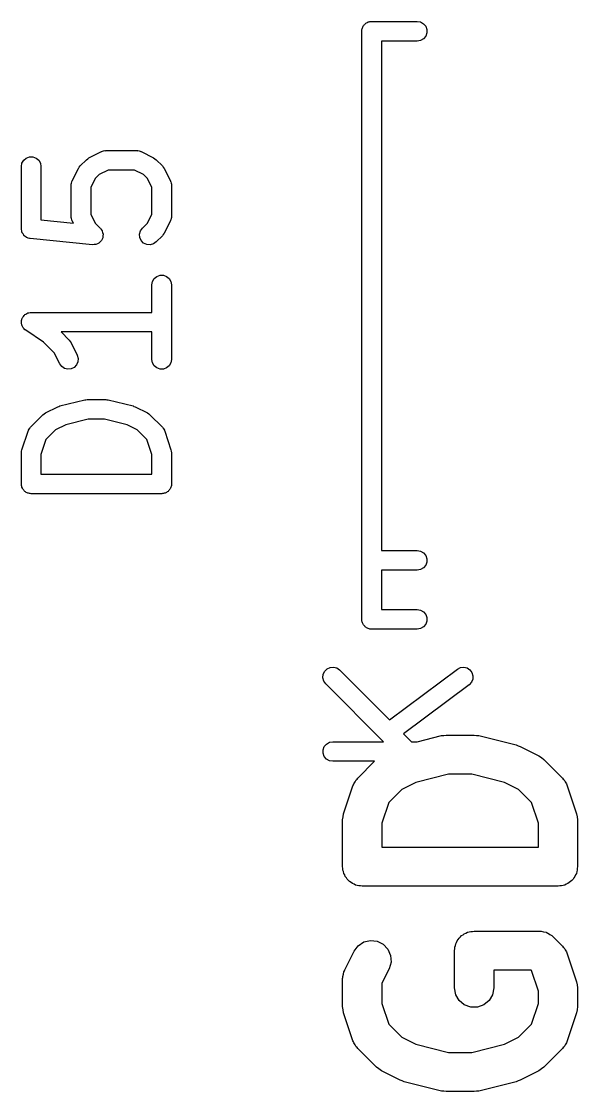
# Model space of a CAD drawing. Extents: x 0 to 76, y -93 to 16.
# Drawn here: x 5.07 to 9.33, y -53.36 to -45.17 of the extents above; entities that cross this region are included whole.
import ezdxf

# ---------------------------------------------------------------- set-up
doc = ezdxf.new("R2010")
doc.units = 0
doc.header["$MEASUREMENT"] = 0
doc.layers.add('BLACK', color=7, linetype='CONTINUOUS')

msp = doc.modelspace()

# ---------------------------------------------------------------- linework, layer by layer
at = {"layer": 'Black'}
for p, q in [((7.68499, -45.2121), (7.68921, -45.207)), ((7.68921, -45.207), (7.69249, -45.2014)), ((7.69249, -45.2014), (7.69751, -45.1971)), ((7.69751, -45.1971), (7.70173, -45.1921)), ((7.70173, -45.1921), (7.70741, -45.1888)), ((7.70741, -45.1888), (7.71244, -45.1846)), ((7.71244, -45.1846), (7.71861, -45.1824)), ((7.71861, -45.1824), (7.72429, -45.1791)), ((7.72429, -45.1791), (7.73075, -45.1779)), ((7.73075, -45.1779), (7.73692, -45.1757)), ((7.73692, -45.1757), (7.74348, -45.1757)), ((7.74348, -45.1757), (7.74994, -45.1746)), ((7.74994, -45.1746), (8.10046, -45.1746)), ((8.10046, -45.1746), (8.12611, -45.1791)), ((8.12611, -45.1791), (8.14867, -45.1921)), ((8.14867, -45.1921), (8.16541, -45.2121)), ((7.67494, -45.2496), (7.67608, -45.2431)), ((7.67494, -49.7504), (7.67494, -45.2496)), ((7.67608, -45.2365), (7.67832, -45.2304)), ((7.67608, -45.2431), (7.67608, -45.2365)), ((7.67832, -45.2304), (7.67946, -45.2239)), ((7.67946, -45.2239), (7.68274, -45.2182)), ((7.68274, -45.2182), (7.68499, -45.2121)), ((8.16541, -45.2871), (8.14867, -45.307)), ((8.16541, -45.2121), (8.17432, -45.2365)), ((8.17432, -45.2626), (8.16541, -45.2871)), ((8.17432, -45.2365), (8.17432, -45.2626)), ((8.10046, -45.3246), (7.82494, -45.3246)), ((7.82494, -45.3246), (7.82494, -49.2241)), ((8.12611, -45.32), (8.10046, -45.3246)), ((8.14867, -45.307), (8.12611, -45.32)), ((5.58503, -46.2186), (5.68027, -46.171)), ((5.68027, -46.171), (5.68441, -46.1698)), ((5.68441, -46.1698), (5.68816, -46.1676)), ((5.68816, -46.1676), (5.69682, -46.1661)), ((5.69682, -46.1661), (5.70524, -46.1636)), ((5.70524, -46.1636), (5.70955, -46.1638)), ((5.70955, -46.1638), (5.71381, -46.1631)), ((5.71381, -46.1631), (5.95191, -46.1631)), ((5.95191, -46.1631), (5.95616, -46.1638)), ((5.95616, -46.1638), (5.96048, -46.1636)), ((5.96048, -46.1636), (5.9689, -46.1661)), ((5.9689, -46.1661), (5.97756, -46.1676)), ((5.97756, -46.1676), (5.9813, -46.1698)), ((5.9813, -46.1698), (5.98545, -46.171)), ((5.98545, -46.171), (6.08068, -46.2186)), ((5.06738, -46.2857), (5.0719, -46.2601)), ((5.0719, -46.2601), (5.08493, -46.2375)), ((5.08493, -46.2375), (5.10488, -46.2208)), ((5.10488, -46.2208), (5.12936, -46.2119)), ((5.12936, -46.2119), (5.15541, -46.2119)), ((5.15541, -46.2119), (5.17988, -46.2208)), ((5.17988, -46.2208), (5.19983, -46.2375)), ((5.19983, -46.2375), (5.21286, -46.2601)), ((5.21286, -46.2601), (5.21738, -46.2857)), ((5.51792, -46.2803), (5.56554, -46.2327)), ((5.56554, -46.2327), (5.57537, -46.2258)), ((5.57537, -46.2258), (5.58503, -46.2186)), ((6.08068, -46.2186), (6.09034, -46.2258)), ((6.09034, -46.2258), (6.10018, -46.2327)), ((6.10018, -46.2327), (6.14779, -46.2803)), ((5.06738, -46.7619), (5.06738, -46.2857)), ((5.21738, -46.2857), (5.21738, -46.694)), ((5.45625, -46.395), (5.50387, -46.2998)), ((5.50387, -46.2998), (5.51103, -46.2901)), ((5.51103, -46.2901), (5.51792, -46.2803)), ((5.663, -46.3474), (5.63259, -46.3778)), ((5.73151, -46.3131), (5.663, -46.3474)), ((5.9342, -46.3131), (5.73151, -46.3131)), ((6.00272, -46.3474), (5.9342, -46.3131)), ((6.03312, -46.3778), (6.00272, -46.3474)), ((6.14779, -46.2803), (6.15468, -46.2901)), ((6.15468, -46.2901), (6.16184, -46.2998)), ((6.16184, -46.2998), (6.20946, -46.395)), ((5.44833, -46.4286), (5.44908, -46.4243)), ((5.44833, -46.6667), (5.44833, -46.4286)), ((5.44882, -46.42), (5.45133, -46.4116)), ((5.44908, -46.4243), (5.44882, -46.42)), ((5.45133, -46.4116), (5.45286, -46.4029)), ((5.45286, -46.4029), (5.45502, -46.3992)), ((5.45502, -46.3992), (5.45625, -46.395)), ((5.63259, -46.3778), (5.59833, -46.4463)), ((6.06738, -46.4463), (6.03312, -46.3778)), ((6.20946, -46.395), (6.2107, -46.3992)), ((6.2107, -46.3992), (6.21286, -46.4029)), ((6.21286, -46.4029), (6.21438, -46.4116)), ((6.21438, -46.4116), (6.21689, -46.42)), ((6.21689, -46.42), (6.21663, -46.4243)), ((6.21663, -46.4243), (6.21738, -46.4286)), ((6.21738, -46.4286), (6.21738, -46.6667)), ((5.59833, -46.4463), (5.59833, -46.649)), ((6.06738, -46.649), (6.06738, -46.4463)), ((5.44908, -46.6709), (5.44833, -46.6667)), ((5.44882, -46.6752), (5.44908, -46.6709)), ((5.45133, -46.6837), (5.44882, -46.6752)), ((5.59833, -46.649), (5.63259, -46.7175)), ((6.03312, -46.7175), (6.06738, -46.649)), ((6.21689, -46.6752), (6.21438, -46.6837)), ((6.21738, -46.6667), (6.21663, -46.6709)), ((6.21663, -46.6709), (6.21689, -46.6752)), ((5.06787, -46.7647), (5.06738, -46.7619)), ((5.21738, -46.694), (5.46557, -46.7188)), ((5.45286, -46.6923), (5.45133, -46.6837)), ((5.45502, -46.6961), (5.45286, -46.6923)), ((5.45625, -46.7002), (5.45502, -46.6961)), ((5.46557, -46.7188), (5.45625, -46.7002)), ((5.63259, -46.7175), (5.6716, -46.7565)), ((5.6716, -46.7565), (5.67187, -46.7569)), ((5.67187, -46.7569), (5.67226, -46.7572)), ((5.67226, -46.7572), (5.67935, -46.7676)), ((5.97917, -46.7778), (5.99411, -46.7565)), ((5.99411, -46.7565), (6.03312, -46.7175)), ((6.20946, -46.7002), (6.16184, -46.7954)), ((6.2107, -46.6961), (6.20946, -46.7002)), ((6.21286, -46.6923), (6.2107, -46.6961)), ((6.21438, -46.6837), (6.21286, -46.6923)), ((5.06759, -46.7675), (5.06787, -46.7647)), ((5.07012, -46.7775), (5.06759, -46.7675)), ((5.0719, -46.7876), (5.07012, -46.7775)), ((5.07332, -46.79), (5.0719, -46.7876)), ((5.07402, -46.7928), (5.07332, -46.79)), ((5.0798, -46.8012), (5.07402, -46.7928)), ((5.08493, -46.8101), (5.0798, -46.8012)), ((5.0871, -46.8119), (5.08493, -46.8101)), ((5.08869, -46.8143), (5.0871, -46.8119)), ((5.09702, -46.8203), (5.08869, -46.8143)), ((5.10488, -46.8269), (5.09702, -46.8203)), ((5.10754, -46.8278), (5.10488, -46.8269)), ((5.10984, -46.8295), (5.10754, -46.8278)), ((5.11972, -46.8323), (5.10984, -46.8295)), ((5.12936, -46.8358), (5.11972, -46.8323)), ((5.13219, -46.8358), (5.12936, -46.8358)), ((5.13492, -46.8365), (5.13219, -46.8358)), ((5.61111, -46.8842), (5.13492, -46.8365)), ((5.67935, -46.7676), (5.68654, -46.7778)), ((5.68532, -46.8412), (5.68001, -46.8525)), ((5.69077, -46.8298), (5.68532, -46.8412)), ((5.68654, -46.7778), (5.68667, -46.7783)), ((5.68667, -46.7783), (5.68693, -46.7787)), ((5.68693, -46.7787), (5.69004, -46.7909)), ((5.69004, -46.7909), (5.69328, -46.803)), ((5.69082, -46.8294), (5.69077, -46.8298)), ((5.69102, -46.8289), (5.69082, -46.8294)), ((5.69211, -46.8165), (5.69102, -46.8289)), ((5.69336, -46.8039), (5.69211, -46.8165)), ((5.69328, -46.803), (5.69324, -46.8035)), ((5.69324, -46.8035), (5.69336, -46.8039)), ((5.97243, -46.803), (5.97917, -46.7778)), ((5.9747, -46.8289), (5.97243, -46.803)), ((5.98571, -46.8525), (5.9747, -46.8289)), ((6.14779, -46.8149), (6.10018, -46.8626)), ((6.15468, -46.8051), (6.14779, -46.8149)), ((6.16184, -46.7954), (6.15468, -46.8051)), ((5.61158, -46.8841), (5.61111, -46.8842)), ((5.61203, -46.8842), (5.61158, -46.8841)), ((5.62448, -46.8831), (5.61203, -46.8842)), ((5.63708, -46.8822), (5.62448, -46.8831)), ((5.63751, -46.882), (5.63708, -46.8822)), ((5.63798, -46.882), (5.63751, -46.882)), ((5.64935, -46.8767), (5.63798, -46.882)), ((5.66082, -46.8715), (5.64935, -46.8767)), ((5.66116, -46.8712), (5.66082, -46.8715)), ((5.66159, -46.871), (5.66116, -46.8712)), ((5.67049, -46.8621), (5.66159, -46.871)), ((5.67947, -46.8533), (5.67049, -46.8621)), ((5.67967, -46.8529), (5.67947, -46.8533)), ((5.68001, -46.8525), (5.67967, -46.8529)), ((6.00413, -46.871), (5.98571, -46.8525)), ((6.02773, -46.882), (6.00413, -46.871)), ((6.05368, -46.8842), (6.02773, -46.882)), ((6.07884, -46.8775), (6.05368, -46.8842)), ((6.10018, -46.8626), (6.07884, -46.8775)), ((6.06738, -47.1905), (6.0719, -47.1648)), ((6.0719, -47.1648), (6.08493, -47.1423)), ((6.08493, -47.1423), (6.10488, -47.1255)), ((6.10488, -47.1255), (6.12936, -47.1166)), ((6.12936, -47.1166), (6.15541, -47.1166)), ((6.15541, -47.1166), (6.17988, -47.1255)), ((6.17988, -47.1255), (6.19983, -47.1423)), ((6.19983, -47.1423), (6.21286, -47.1648)), ((6.21286, -47.1648), (6.21738, -47.1905)), ((6.06738, -47.4012), (6.06738, -47.1905)), ((6.21738, -47.1905), (6.21738, -47.7619)), ((5.09417, -47.4187), (5.10192, -47.4143)), ((5.10192, -47.4143), (5.10914, -47.409)), ((5.10914, -47.409), (5.11313, -47.4078)), ((5.11313, -47.4078), (5.11673, -47.4057)), ((5.11673, -47.4057), (5.12555, -47.4042)), ((5.12555, -47.4042), (5.13414, -47.4016)), ((5.13414, -47.4016), (5.13828, -47.4019)), ((5.13828, -47.4019), (5.14238, -47.4012)), ((5.14238, -47.4012), (6.06738, -47.4012)), ((5.06754, -47.4714), (5.06852, -47.4673)), ((5.06852, -47.4803), (5.06754, -47.4714)), ((5.06852, -47.4632), (5.07158, -47.4548)), ((5.06852, -47.4673), (5.06852, -47.4632)), ((5.06852, -47.4892), (5.06852, -47.4803)), ((5.06994, -47.4931), (5.06852, -47.4892)), ((5.0704, -47.4973), (5.06994, -47.4931)), ((5.07437, -47.5053), (5.0704, -47.4973)), ((5.07158, -47.4548), (5.0737, -47.4461)), ((5.0737, -47.4461), (5.07601, -47.4426)), ((5.07601, -47.4426), (5.07743, -47.4387)), ((5.07743, -47.4387), (5.08318, -47.4318)), ((5.08318, -47.4318), (5.08815, -47.4244)), ((5.08815, -47.4244), (5.0915, -47.4219)), ((5.0915, -47.4219), (5.09417, -47.4187)), ((5.07743, -47.5137), (5.07437, -47.5053)), ((5.0801, -47.5169), (5.07743, -47.5137)), ((5.08194, -47.5206), (5.0801, -47.5169)), ((5.08842, -47.5268), (5.08194, -47.5206)), ((5.09417, -47.5336), (5.08842, -47.5268)), ((5.09777, -47.5357), (5.09417, -47.5336)), ((5.10078, -47.5386), (5.09777, -47.5357)), ((5.23746, -47.6297), (5.10078, -47.5386)), ((6.06738, -47.5512), (5.37107, -47.5512)), ((5.37107, -47.5512), (5.43351, -47.6136)), ((6.06738, -47.7619), (6.06738, -47.5512)), ((5.31884, -47.7111), (5.23746, -47.6297)), ((5.43351, -47.6136), (5.4404, -47.6235)), ((5.4404, -47.6235), (5.44756, -47.6331)), ((5.44756, -47.6331), (5.49518, -47.7284)), ((5.36101, -47.7954), (5.31884, -47.7111)), ((5.49518, -47.7284), (5.5026, -47.7533)), ((5.37653, -47.8164), (5.36101, -47.7954)), ((5.39827, -47.8307), (5.37653, -47.8164)), ((5.47278, -47.8221), (5.44948, -47.8338)), ((5.49068, -47.8032), (5.47278, -47.8221)), ((5.50104, -47.7793), (5.49068, -47.8032)), ((5.5026, -47.7533), (5.50104, -47.7793)), ((6.0719, -47.7876), (6.06738, -47.7619)), ((6.08493, -47.8101), (6.0719, -47.7876)), ((6.10488, -47.8269), (6.08493, -47.8101)), ((6.12936, -47.8358), (6.10488, -47.8269)), ((6.17988, -47.8269), (6.15541, -47.8358)), ((6.19983, -47.8101), (6.17988, -47.8269)), ((6.21286, -47.7876), (6.19983, -47.8101)), ((6.21738, -47.7619), (6.21286, -47.7876)), ((5.4236, -47.8368), (5.39827, -47.8307)), ((5.44948, -47.8338), (5.4236, -47.8368)), ((6.15541, -47.8358), (6.12936, -47.8358)), ((5.36229, -48.1177), (5.55276, -48.0701)), ((5.55276, -48.0701), (5.56192, -48.0694)), ((5.56192, -48.0694), (5.57095, -48.0679)), ((5.57095, -48.0679), (5.71381, -48.0679)), ((5.71381, -48.0679), (5.72285, -48.0694)), ((5.72285, -48.0694), (5.732, -48.0701)), ((5.732, -48.0701), (5.92248, -48.1177)), ((5.2517, -48.171), (5.34693, -48.1234)), ((5.34693, -48.1234), (5.3548, -48.1211)), ((5.3548, -48.1211), (5.36229, -48.1177)), ((5.92248, -48.1177), (5.92997, -48.1211)), ((5.92997, -48.1211), (5.93783, -48.1234)), ((5.93783, -48.1234), (6.03306, -48.171)), ((5.13697, -48.2803), (5.2322, -48.1851)), ((5.2322, -48.1851), (5.24205, -48.1782)), ((5.24205, -48.1782), (5.2517, -48.171)), ((5.58019, -48.2179), (5.40665, -48.2612)), ((5.70458, -48.2179), (5.58019, -48.2179)), ((5.87811, -48.2612), (5.70458, -48.2179)), ((6.03306, -48.171), (6.04272, -48.1782)), ((6.04272, -48.1782), (6.05256, -48.1851)), ((6.05256, -48.1851), (6.14779, -48.2803)), ((5.07123, -48.4525), (5.11885, -48.3096)), ((5.11885, -48.3096), (5.12091, -48.3058)), ((5.12091, -48.3058), (5.12203, -48.3016)), ((5.12203, -48.3016), (5.12706, -48.2944)), ((5.12706, -48.2944), (5.13125, -48.2867)), ((5.13125, -48.2867), (5.13449, -48.2838)), ((5.13449, -48.2838), (5.13697, -48.2803)), ((5.32966, -48.2997), (5.25555, -48.3738)), ((5.40665, -48.2612), (5.32966, -48.2997)), ((5.9551, -48.2997), (5.87811, -48.2612)), ((6.02921, -48.3738), (5.9551, -48.2997)), ((6.14779, -48.2803), (6.15027, -48.2838)), ((6.15027, -48.2838), (6.15351, -48.2867)), ((6.15351, -48.2867), (6.15769, -48.2944)), ((6.15769, -48.2944), (6.16274, -48.3016)), ((6.16274, -48.3016), (6.16386, -48.3058)), ((6.16386, -48.3058), (6.16591, -48.3096)), ((6.16591, -48.3096), (6.21353, -48.4525)), ((5.25555, -48.3738), (5.21738, -48.4884)), ((6.06738, -48.4884), (6.02921, -48.3738)), ((5.06738, -48.4762), (5.06947, -48.4643)), ((5.06738, -48.7143), (5.06738, -48.4762)), ((5.06947, -48.4643), (5.07123, -48.4525)), ((6.21353, -48.4525), (6.21529, -48.4643)), ((6.21529, -48.4643), (6.21738, -48.4762)), ((6.21738, -48.4762), (6.21738, -48.7143)), ((5.21738, -48.4884), (5.21738, -48.6393)), ((6.06738, -48.6393), (6.06738, -48.4884)), ((5.21738, -48.6393), (6.06738, -48.6393)), ((5.06852, -48.7207), (5.06738, -48.7143)), ((5.06852, -48.7273), (5.06852, -48.7207)), ((5.07076, -48.7335), (5.06852, -48.7273)), ((6.21624, -48.7273), (6.214, -48.7335)), ((6.21738, -48.7143), (6.21624, -48.7207)), ((6.21624, -48.7207), (6.21624, -48.7273)), ((5.0719, -48.7399), (5.07076, -48.7335)), ((5.07518, -48.7456), (5.0719, -48.7399)), ((5.07743, -48.7518), (5.07518, -48.7456)), ((5.08165, -48.7568), (5.07743, -48.7518)), ((5.08493, -48.7625), (5.08165, -48.7568)), ((5.08995, -48.7667), (5.08493, -48.7625)), ((5.09417, -48.7717), (5.08995, -48.7667)), ((5.09985, -48.775), (5.09417, -48.7717)), ((5.10488, -48.7792), (5.09985, -48.775)), ((5.11105, -48.7815), (5.10488, -48.7792)), ((5.11673, -48.7848), (5.11105, -48.7815)), ((5.12319, -48.7859), (5.11673, -48.7848)), ((5.12936, -48.7881), (5.12319, -48.7859)), ((5.13592, -48.7881), (5.12936, -48.7881)), ((5.14238, -48.7893), (5.13592, -48.7881)), ((6.14238, -48.7893), (5.14238, -48.7893)), ((6.14884, -48.7881), (6.14238, -48.7893)), ((6.15541, -48.7881), (6.14884, -48.7881)), ((6.16157, -48.7859), (6.15541, -48.7881)), ((6.16803, -48.7848), (6.16157, -48.7859)), ((6.17371, -48.7815), (6.16803, -48.7848)), ((6.17988, -48.7792), (6.17371, -48.7815)), ((6.18491, -48.775), (6.17988, -48.7792)), ((6.19059, -48.7717), (6.18491, -48.775)), ((6.19481, -48.7667), (6.19059, -48.7717)), ((6.19983, -48.7625), (6.19481, -48.7667)), ((6.20311, -48.7568), (6.19983, -48.7625)), ((6.20733, -48.7518), (6.20311, -48.7568)), ((6.20958, -48.7456), (6.20733, -48.7518)), ((6.21286, -48.7399), (6.20958, -48.7456)), ((6.214, -48.7335), (6.21286, -48.7399)), ((7.82494, -49.2241), (8.10046, -49.2241)), ((8.10046, -49.2241), (8.12611, -49.2287)), ((8.12611, -49.2287), (8.14867, -49.2417)), ((8.14867, -49.2417), (8.16541, -49.2616)), ((8.16541, -49.2616), (8.17432, -49.2861)), ((8.17432, -49.2861), (8.17432, -49.3122)), ((8.10046, -49.3741), (7.82494, -49.3741)), ((7.82494, -49.3741), (7.82494, -49.6754)), ((8.12611, -49.3696), (8.10046, -49.3741)), ((8.14867, -49.3566), (8.12611, -49.3696)), ((8.16541, -49.3366), (8.14867, -49.3566)), ((8.17432, -49.3122), (8.16541, -49.3366)), ((7.82494, -49.6754), (8.10046, -49.6754)), ((8.10046, -49.6754), (8.12611, -49.68)), ((8.12611, -49.68), (8.14867, -49.693)), ((8.14867, -49.693), (8.16541, -49.7129)), ((7.67608, -49.7569), (7.67494, -49.7504)), ((7.67608, -49.7635), (7.67608, -49.7569)), ((7.67832, -49.7696), (7.67608, -49.7635)), ((7.67946, -49.7761), (7.67832, -49.7696)), ((7.68274, -49.7818), (7.67946, -49.7761)), ((7.68499, -49.7879), (7.68274, -49.7818)), ((7.68921, -49.793), (7.68499, -49.7879)), ((7.69249, -49.7986), (7.68921, -49.793)), ((8.16541, -49.7879), (8.14867, -49.8079)), ((8.16541, -49.7129), (8.17432, -49.7374)), ((8.17432, -49.7635), (8.16541, -49.7879)), ((8.17432, -49.7374), (8.17432, -49.7635)), ((7.69751, -49.8029), (7.69249, -49.7986)), ((7.70173, -49.8079), (7.69751, -49.8029)), ((7.70741, -49.8112), (7.70173, -49.8079)), ((7.71244, -49.8154), (7.70741, -49.8112)), ((7.71861, -49.8176), (7.71244, -49.8154)), ((7.72429, -49.8209), (7.71861, -49.8176)), ((7.73075, -49.8221), (7.72429, -49.8209)), ((7.73692, -49.8243), (7.73075, -49.8221)), ((7.74348, -49.8243), (7.73692, -49.8243)), ((7.74994, -49.8254), (7.74348, -49.8243)), ((8.10046, -49.8254), (7.74994, -49.8254)), ((8.12611, -49.8209), (8.10046, -49.8254)), ((8.14867, -49.8079), (8.12611, -49.8209)), ((7.40936, -50.129), (7.43297, -50.118)), ((7.43297, -50.118), (7.45892, -50.1158)), ((7.45892, -50.1158), (7.48408, -50.1225)), ((8.40738, -50.1305), (8.43062, -50.1187)), ((8.43062, -50.1187), (8.45648, -50.1156)), ((8.45648, -50.1156), (8.48184, -50.1215)), ((7.37767, -50.197), (7.37994, -50.1711)), ((7.38441, -50.2222), (7.37767, -50.197)), ((7.37994, -50.1711), (7.39094, -50.1475)), ((7.39094, -50.1475), (7.40936, -50.129)), ((7.48408, -50.1225), (7.50541, -50.1374)), ((7.50541, -50.1374), (7.88799, -50.52)), ((7.88799, -50.52), (8.40738, -50.1305)), ((8.48184, -50.1215), (8.50366, -50.1357)), ((8.50366, -50.1357), (8.51928, -50.1566)), ((8.51928, -50.1566), (8.52684, -50.1815)), ((8.52684, -50.1815), (8.52542, -50.2075)), ((7.39935, -50.2435), (7.38441, -50.2222)), ((7.84274, -50.6869), (7.39935, -50.2435)), ((8.49738, -50.2505), (7.99513, -50.6272)), ((8.51519, -50.2315), (8.49738, -50.2505)), ((8.52542, -50.2075), (8.51519, -50.2315)), ((7.40417, -50.7045), (7.42673, -50.6914)), ((7.42673, -50.6914), (7.45238, -50.6869)), ((7.45238, -50.6869), (7.84274, -50.6869)), ((7.99513, -50.6272), (8.05488, -50.6869)), ((8.05488, -50.6869), (8.0982, -50.6869)), ((8.0982, -50.6869), (8.28505, -50.6402)), ((8.28505, -50.6402), (8.30335, -50.6389)), ((8.30335, -50.6389), (8.32143, -50.6357)), ((8.32143, -50.6357), (8.53571, -50.6357)), ((8.53571, -50.6357), (8.55379, -50.6389)), ((8.55379, -50.6389), (8.57209, -50.6402)), ((8.57209, -50.6402), (8.85781, -50.7116)), ((7.37852, -50.7489), (7.38743, -50.7244)), ((7.37852, -50.7749), (7.37852, -50.7489)), ((7.38743, -50.7994), (7.37852, -50.7749)), ((7.38743, -50.7244), (7.40417, -50.7045)), ((8.85781, -50.7116), (8.87279, -50.7183)), ((8.87279, -50.7183), (8.88851, -50.723)), ((8.88851, -50.723), (9.03137, -50.7944)), ((7.40417, -50.8194), (7.38743, -50.7994)), ((7.42673, -50.8324), (7.40417, -50.8194)), ((7.45238, -50.8369), (7.42673, -50.8324)), ((7.77239, -50.8369), (7.45238, -50.8369)), ((7.64393, -50.9654), (7.77239, -50.8369)), ((9.03137, -50.7944), (9.05067, -50.8087)), ((9.05067, -50.8087), (9.07035, -50.8225)), ((9.07035, -50.8225), (9.21321, -50.9654)), ((8.33989, -50.9357), (8.08807, -50.9987)), ((8.51725, -50.9357), (8.33989, -50.9357)), ((8.76907, -50.9987), (8.51725, -50.9357)), ((7.6077, -51.024), (7.61182, -51.0164)), ((7.61182, -51.0164), (7.61405, -51.008)), ((7.61405, -51.008), (7.62413, -50.9936)), ((7.62413, -50.9936), (7.6325, -50.9782)), ((7.6325, -50.9782), (7.63897, -50.9724)), ((7.63897, -50.9724), (7.64393, -50.9654)), ((8.08807, -50.9987), (7.98171, -51.0518)), ((8.87543, -51.0518), (8.76907, -50.9987)), ((9.21321, -50.9654), (9.21817, -50.9724)), ((9.21817, -50.9724), (9.22464, -50.9782)), ((9.22464, -50.9782), (9.23301, -50.9936)), ((9.23301, -50.9936), (9.24309, -51.008)), ((9.24309, -51.008), (9.24533, -51.0164)), ((9.24533, -51.0164), (9.24945, -51.024)), ((7.53627, -51.2383), (7.6077, -51.024)), ((7.98171, -51.0518), (7.8811, -51.1525)), ((8.97604, -51.1525), (8.87543, -51.0518)), ((9.24945, -51.024), (9.32087, -51.2383)), ((7.8811, -51.1525), (7.82857, -51.3101)), ((9.02857, -51.3101), (8.97604, -51.1525)), ((7.52857, -51.2857), (7.53274, -51.262)), ((7.53274, -51.262), (7.53627, -51.2383)), ((9.32087, -51.2383), (9.3244, -51.2621)), ((9.3244, -51.2621), (9.32857, -51.2857)), ((7.52857, -51.6429), (7.52857, -51.2857)), ((7.82857, -51.3101), (7.82857, -51.4929)), ((9.02857, -51.4929), (9.02857, -51.3101)), ((9.32857, -51.2857), (9.32857, -51.6429)), ((7.82857, -51.4929), (9.02857, -51.4929)), ((7.53085, -51.6558), (7.52857, -51.6429)), ((7.53085, -51.6689), (7.53085, -51.6558)), ((7.53534, -51.6812), (7.53085, -51.6689)), ((9.32629, -51.6689), (9.3218, -51.6812)), ((9.32857, -51.6429), (9.32629, -51.6558)), ((9.32629, -51.6558), (9.32629, -51.6689)), ((7.53762, -51.6942), (7.53534, -51.6812)), ((7.54418, -51.7055), (7.53762, -51.6942)), ((7.54867, -51.7179), (7.54418, -51.7055)), ((7.5571, -51.7279), (7.54867, -51.7179)), ((7.56366, -51.7393), (7.5571, -51.7279)), ((7.57372, -51.7477), (7.56366, -51.7393)), ((7.58215, -51.7578), (7.57372, -51.7477)), ((7.59352, -51.7643), (7.58215, -51.7578)), ((9.27499, -51.7578), (9.26362, -51.7643)), ((9.28342, -51.7477), (9.27499, -51.7578)), ((9.29348, -51.7393), (9.28342, -51.7477)), ((9.30004, -51.7279), (9.29348, -51.7393)), ((9.30847, -51.7179), (9.30004, -51.7279)), ((9.31296, -51.7055), (9.30847, -51.7179)), ((9.31952, -51.6942), (9.31296, -51.7055)), ((9.3218, -51.6812), (9.31952, -51.6942)), ((7.60357, -51.7728), (7.59352, -51.7643)), ((7.6159, -51.7772), (7.60357, -51.7728)), ((7.62727, -51.7838), (7.6159, -51.7772)), ((7.64019, -51.7861), (7.62727, -51.7838)), ((7.65252, -51.7906), (7.64019, -51.7861)), ((7.66565, -51.7906), (7.65252, -51.7906)), ((7.67857, -51.7929), (7.66565, -51.7906)), ((9.17857, -51.7929), (7.67857, -51.7929)), ((9.1915, -51.7906), (9.17857, -51.7929)), ((9.20462, -51.7906), (9.1915, -51.7906)), ((9.21695, -51.7861), (9.20462, -51.7906)), ((9.22987, -51.7838), (9.21695, -51.7861)), ((9.24124, -51.7772), (9.22987, -51.7838)), ((9.25357, -51.7728), (9.24124, -51.7772)), ((9.26362, -51.7643), (9.25357, -51.7728)), ((8.4393, -52.1708), (8.45066, -52.1642)), ((8.45066, -52.1642), (8.46071, -52.1558)), ((8.46071, -52.1558), (8.47305, -52.1513)), ((8.47305, -52.1513), (8.48441, -52.1448)), ((8.48441, -52.1448), (8.49734, -52.1425)), ((8.49734, -52.1425), (8.50967, -52.138)), ((8.50967, -52.138), (8.52279, -52.138)), ((8.52279, -52.138), (8.53571, -52.1357)), ((8.53571, -52.1357), (9.03571, -52.1357)), ((9.03571, -52.1357), (9.04221, -52.1369)), ((9.04221, -52.1369), (9.04879, -52.1363)), ((9.04879, -52.1363), (9.06772, -52.1414)), ((9.06772, -52.1414), (9.08702, -52.1448)), ((9.08702, -52.1448), (9.09273, -52.1481)), ((9.09273, -52.1481), (9.09911, -52.1498)), ((9.09911, -52.1498), (9.11516, -52.161)), ((9.11516, -52.161), (9.13213, -52.1708)), ((7.61584, -52.2901), (7.64687, -52.2482)), ((7.64687, -52.2482), (7.69034, -52.2195)), ((7.69034, -52.2195), (7.74101, -52.2074)), ((7.74101, -52.2074), (7.79277, -52.2134)), ((7.79277, -52.2134), (7.83936, -52.2367)), ((7.83936, -52.2367), (7.87518, -52.2745)), ((8.38799, -52.2597), (8.39248, -52.2473)), ((8.39248, -52.2473), (8.39476, -52.2344)), ((8.39476, -52.2344), (8.40132, -52.223)), ((8.40132, -52.223), (8.40581, -52.2107)), ((8.40581, -52.2107), (8.41424, -52.2007)), ((8.41424, -52.2007), (8.42081, -52.1893)), ((8.42081, -52.1893), (8.43086, -52.1809)), ((8.43086, -52.1809), (8.4393, -52.1708)), ((9.13213, -52.1708), (9.13637, -52.1759)), ((9.13637, -52.1759), (9.14178, -52.1796)), ((9.14178, -52.1796), (9.21321, -52.2511)), ((7.54441, -52.4329), (7.61584, -52.2901)), ((7.87518, -52.2745), (7.89589, -52.3223)), ((7.89589, -52.3223), (7.89902, -52.3743)), ((8.38571, -52.2857), (8.38799, -52.2728)), ((8.38571, -52.5714), (8.38571, -52.2857)), ((8.38799, -52.2728), (8.38799, -52.2597)), ((9.21321, -52.2511), (9.21817, -52.2582)), ((9.21817, -52.2582), (9.22464, -52.2639)), ((9.22464, -52.2639), (9.23301, -52.2794)), ((9.23301, -52.2794), (9.24309, -52.2937)), ((9.24309, -52.2937), (9.24533, -52.3021)), ((9.24533, -52.3021), (9.24945, -52.3097)), ((9.24945, -52.3097), (9.32087, -52.524)), ((7.89902, -52.3743), (7.88416, -52.4242)), ((7.52857, -52.5), (7.53007, -52.4915)), ((7.52955, -52.4828), (7.53456, -52.466)), ((7.53007, -52.4915), (7.52955, -52.4828)), ((7.53456, -52.466), (7.53762, -52.4487)), ((7.53762, -52.4487), (7.54194, -52.4412)), ((7.54194, -52.4412), (7.54441, -52.4329)), ((7.88416, -52.4242), (7.82857, -52.5354)), ((8.97358, -52.4357), (8.68571, -52.4357)), ((8.68571, -52.4357), (8.68571, -52.5714)), ((8.97604, -52.4382), (8.97358, -52.4357)), ((9.02857, -52.5958), (8.97604, -52.4382)), ((7.52857, -52.7143), (7.52857, -52.5)), ((7.82857, -52.5354), (7.82857, -52.6899)), ((8.39476, -52.6227), (8.38571, -52.5714)), ((8.68571, -52.5714), (8.67667, -52.6227)), ((9.32087, -52.524), (9.3244, -52.5478)), ((9.3244, -52.5478), (9.32857, -52.5714)), ((9.32857, -52.5714), (9.32857, -52.7143)), ((8.42081, -52.6678), (8.39476, -52.6227)), ((8.67667, -52.6227), (8.65062, -52.6678)), ((9.02857, -52.6899), (9.02857, -52.5958)), ((7.53274, -52.738), (7.52857, -52.7143)), ((7.53627, -52.7617), (7.53274, -52.738)), ((7.82857, -52.6899), (7.8811, -52.8475)), ((8.46071, -52.7013), (8.42081, -52.6678)), ((8.50967, -52.7191), (8.46071, -52.7013)), ((8.56176, -52.7191), (8.50967, -52.7191)), ((8.61071, -52.7013), (8.56176, -52.7191)), ((8.65062, -52.6678), (8.61071, -52.7013)), ((8.97604, -52.8475), (9.02857, -52.6899)), ((9.3244, -52.7379), (9.32087, -52.7617)), ((9.32857, -52.7143), (9.3244, -52.7379)), ((7.6077, -52.976), (7.53627, -52.7617)), ((9.32087, -52.7617), (9.24945, -52.976)), ((7.8811, -52.8475), (7.98171, -52.9482)), ((8.87543, -52.9482), (8.97604, -52.8475)), ((7.61182, -52.9836), (7.6077, -52.976)), ((7.61405, -52.992), (7.61182, -52.9836)), ((7.98171, -52.9482), (8.08807, -53.0013)), ((8.76907, -53.0013), (8.87543, -52.9482)), ((9.24533, -52.9836), (9.24309, -52.992)), ((9.24945, -52.976), (9.24533, -52.9836)), ((7.62413, -53.0064), (7.61405, -52.992)), ((7.6325, -53.0218), (7.62413, -53.0064)), ((7.63897, -53.0276), (7.6325, -53.0218)), ((7.64393, -53.0346), (7.63897, -53.0276)), ((7.78679, -53.1775), (7.64393, -53.0346)), ((8.08807, -53.0013), (8.33989, -53.0643)), ((8.33989, -53.0643), (8.51725, -53.0643)), ((8.51725, -53.0643), (8.76907, -53.0013)), ((9.21321, -53.0346), (9.07035, -53.1775)), ((9.21817, -53.0276), (9.21321, -53.0346)), ((9.22464, -53.0218), (9.21817, -53.0276)), ((9.23301, -53.0064), (9.22464, -53.0218)), ((9.24309, -52.992), (9.23301, -53.0064)), ((7.80647, -53.1913), (7.78679, -53.1775)), ((7.82577, -53.2056), (7.80647, -53.1913)), ((7.96863, -53.277), (7.82577, -53.2056)), ((9.03137, -53.2056), (8.88851, -53.277)), ((9.05067, -53.1913), (9.03137, -53.2056)), ((9.07035, -53.1775), (9.05067, -53.1913)), ((7.98435, -53.2817), (7.96863, -53.277)), ((7.99933, -53.2884), (7.98435, -53.2817)), ((8.28505, -53.3598), (7.99933, -53.2884)), ((8.85781, -53.2884), (8.57209, -53.3598)), ((8.87279, -53.2817), (8.85781, -53.2884)), ((8.88851, -53.277), (8.87279, -53.2817)), ((8.30335, -53.3611), (8.28505, -53.3598)), ((8.32143, -53.3643), (8.30335, -53.3611)), ((8.53571, -53.3643), (8.32143, -53.3643)), ((8.55379, -53.3611), (8.53571, -53.3643)), ((8.57209, -53.3598), (8.55379, -53.3611))]:
    msp.add_line(p, q, dxfattribs=at)

doc.saveas('drawing.dxf')
